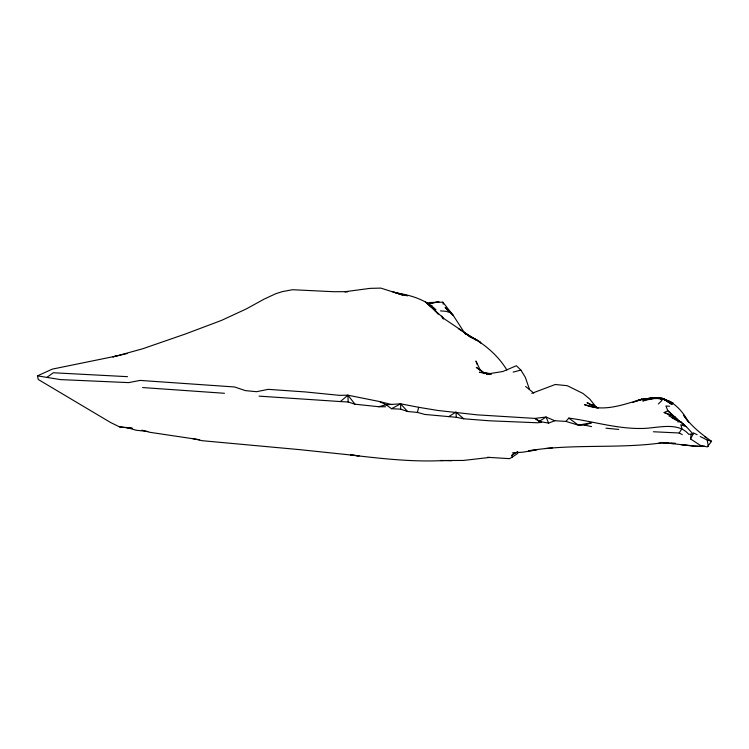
<?xml version="1.0" encoding="UTF-8"?>
<svg xmlns="http://www.w3.org/2000/svg" width="749" height="749" viewBox="0 0 749 749"><rect width="100%" height="100%" fill="white"/><g stroke="black" fill="none" stroke-linecap="round" stroke-linejoin="round"><path stroke-width="1.12" d="M690.578 438.961L691.093 434.148L693.097 434.036L690.578 438.961L700.689 445.589L707.384 446.9L711.55 441.292C701.027 433.849 690.672 425.619 683.369 414.862L688.752 422.483M119.54 426.883L132.161 428.259L119.54 426.883L110.655 422.539L38.255 379.49L37.45 375.858L60.435 379.593L128.669 382.617L140.082 380.417L234.521 386.961L245.419 390.613L256.579 391.708L268.161 389.349L305.358 391.942L339.4 395.341L347.911 395.2L379.509 401.53L386.128 404.76L391.521 408.729L400.696 409.151L407.578 411.501L417.39 412.399L418.7 407.316L437.725 410.452L477.113 414.852L534.964 418.41L546.077 417.043L554.775 420.732L565.963 421.415L578.406 425.189L584.697 425.123L591.579 426.612M653.4 431.761L679.184 432.988L681.946 428.55L680.785 424.739L686.262 426.658L693.097 434.036M565.963 421.415L568.828 418.092C592.89 421.312 616.511 428.784 641.06 428.475C656.293 428.643 677.377 420.985 688.78 434.345L691.093 434.148M658.371 403.964L661.985 400.397L659.448 398.084L652.473 398.599L642.792 400.977C662.49 391.83 679.296 404.535 688.237 421.734M487.449 457.302L509.535 458.66L512.194 457.143L511.736 455.504L514.703 452.677M259.07 396.137L340.364 401.558L347.911 395.2L354.998 404.207L378.797 406.726L385.548 406.782M47.271 377.122L53.282 372.759L127.517 376.672M511.736 455.504L517.297 451.75M512.194 457.143L517.728 453.445L517.699 451.647M417.39 412.399L424.73 414.431L456.338 417.305L463.743 418.794L489.434 420.788L537.37 422.773L541.518 422.408L534.964 418.41L539.158 421.425L546.077 417.043L548.614 423.119L554.775 420.732M448.632 416.687L455.944 412.109L463.743 418.794M391.521 408.729L400.603 403.814L418.7 407.316M37.45 375.858L52.374 369.107L116.563 355.99L142.61 348.8L185.349 334.007L221.461 320.422L246.346 308.906L264.191 299.094L275.904 293.655L282.626 291.558L292.606 289.732L333.586 291.707L347.695 291.661L344.868 291.726L370.1 288.365L380.829 288.103L402.962 295.162L393 291.895L407.475 295.771L397.064 293.112C411.154 295.246 425.507 299.656 435.974 309.777M664.129 412.502L672.518 415.526L675.589 417.465L664.129 412.502L667.893 410.808L677.751 419.73M531.79 393.347L555.281 384.49L567.283 385.707L582.975 393.45L589.678 398.974L596.438 407.437M632.662 402.522L642.024 399.123L653.774 398.122M584.697 425.123L591.644 422.679L578.406 425.189L568.828 418.092M636.088 401.174L642.024 399.123C623.458 404.563 603.507 412.484 584.389 404.61L596.241 407.728M426.546 303.504L429.608 302.53L442.874 302.184L453.388 315.629L465.082 333.745M378.797 406.726L386.128 404.76L400.603 403.814L407.578 411.501M513.131 372.094L520.892 370.1L525.367 377.384L529.412 389.208M116.563 355.99L112.874 356.861L127.133 353.528M512.456 452.902L522.914 452.171L536.967 449.859M427.576 303.776L438.792 301.838L427.576 303.776M660.946 442.977C617.26 448.923 572.489 443.577 528.625 450.767L534.973 450.271M489.818 457.414L463.341 460.457L440.459 460.513L451.825 460.719M661.292 398.814L658.109 397.785L645.46 399.601L654.888 398L662.65 398.431L666.179 399.947L662.79 399.367M429.814 305.742L431.995 305.536L430.113 305.283M545.412 448.501L552.369 447.883M658.109 397.785L638.26 400.05L651.518 398.019L648.175 398.487L653.802 398.487M664.11 442.753L667.911 442.846M443.483 460.551C412.465 462.17 381.587 458.566 350.832 455.027M658.839 443.118L667.659 442.987M698.302 446.404L680.869 444.494L694.754 446.385L704.837 446.32M659.429 398.487L661.676 398.487L669.784 401.567L664.475 399.844M694.754 446.385L703.152 446.385M670.889 443.052L675.139 443.211M659.42 398.384L661.676 398.487L673.051 402.999L665.065 399.835M669.625 406.22L665.927 406.033L667.893 410.808L677.658 419.749M340.364 401.558L348.154 401.998L354.998 404.207M224.475 393.281L142.6 387.551M677.471 421.734L681.056 421.977L686.262 426.658M440.487 310.891L446.348 311.35L450.926 312.951L453.388 315.629L445.149 307.436L450.926 312.951M605.988 428.194L618.711 429.42M673.623 443.642L662.107 442.481L684.68 445.028M350.775 455.008L359.08 455.869L299.769 449.653L202.202 440.702L192.315 438.502M659.448 398.084L662.65 398.431L671.947 404.507L662.65 398.431L652.473 398.599L654.888 398L659.401 398.777M147.825 431.508L136.131 430.235L126.216 427.342M199.618 439.729L149.697 432.276L142.029 430.16M485.989 373.358L479.388 372.244L490.445 373.573L486.41 374.135L502.841 371.513L516.37 365.737L520.892 370.1M488.189 373.732L490.389 374.097M539.158 421.425L548.614 423.119M491.503 374.21L483.845 372.674L476.317 367.375L479.884 370.146M379.509 401.53L391.802 404.6M700.193 436.508L707.206 440.028L711.55 441.292M470.55 337.2L476.673 339.793L481.242 343.398M661.676 398.487L664.223 399.498M468.827 336.385L472.713 338.033M668.82 415.835L681.056 421.977M679.184 432.988L682.236 434.589M598.442 408.074L587.066 402.597L591.925 405.658M693.349 432.875L697.066 434.682M704.603 436.742L706.56 437.762M480.484 342.124L465.298 333.698C481.869 341.778 497.42 354.221 506.895 370.062M671.806 417.614L676.665 420.517M682.489 424L684.427 425.16L672.518 415.526L674.755 417.811M476.476 340.505L444.297 318.859L425.498 301.95L431.152 307.127M458.369 328.633L469.108 335.524M481.663 371.532L484.341 373.601M597.131 408.055L592.543 404.432L595.015 406.866M525.601 386.465L533.756 393.103M484.65 373.592L479.931 369.397L475.943 361.046L477.047 364.314M442.762 317.894L441.704 316.087L443.342 319.065M707.206 440.028L708.32 446.226M442.874 302.184L443.193 304.197M455.944 412.109L456.338 417.305M347.911 395.2L348.154 401.998M400.603 403.814L400.696 409.151M435.197 310.826L432.107 307.689L438.315 314.093L435.197 310.826"/></g></svg>
